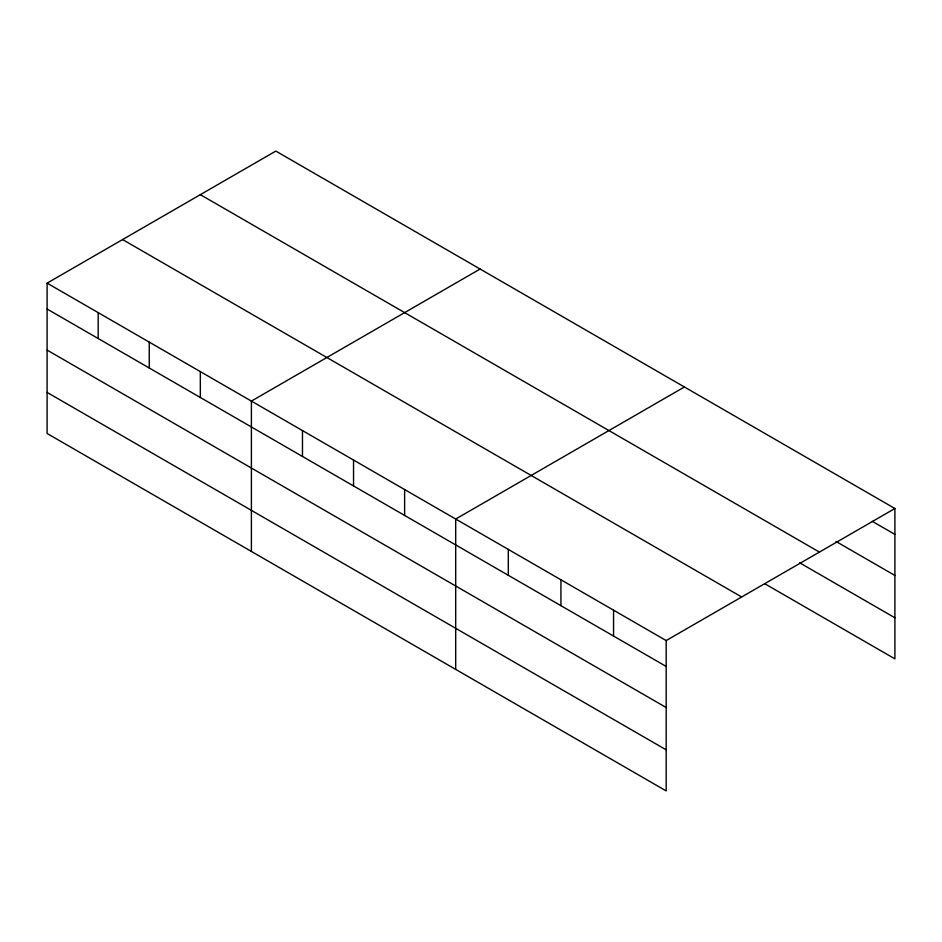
<?xml version="1.0" encoding="UTF-8"?>
<svg xmlns="http://www.w3.org/2000/svg" width="942" height="942" viewBox="0 0 942 942"><rect width="100%" height="100%" fill="white"/><g stroke="black" fill="none" stroke-linecap="round" stroke-linejoin="round"><path stroke-width="1.41" d="M666.182 707.513L666.182 640.56L47.1 283.142L47.1 433.485L666.182 790.915L666.182 707.513L47.1 350.094M764.598 583.628L894.9 658.858L894.9 508.515L275.818 151.085L47.1 283.142M480.114 269.035L251.396 401.092L251.396 551.435M684.41 386.985L455.692 519.042L455.692 669.385M666.182 640.56L894.9 508.515M872.351 521.373L894.9 534.397M836.013 541.473L894.9 575.468M200.34 194.664L819.422 552.094M799.676 562.81L894.9 617.787M122.578 239.562L741.66 596.981M47.1 309.023L666.182 666.441M47.1 392.414L666.182 749.832M613.56 610.181L613.56 636.062M560.937 579.801L560.937 605.682M508.315 549.422L508.315 575.303M404.624 489.546L404.624 515.427M353.544 460.061L353.544 485.942M302.476 430.576L302.476 456.458M200.328 371.595L200.328 397.489M149.248 342.111L149.248 367.992M98.18 312.626L98.18 338.508"/></g></svg>
